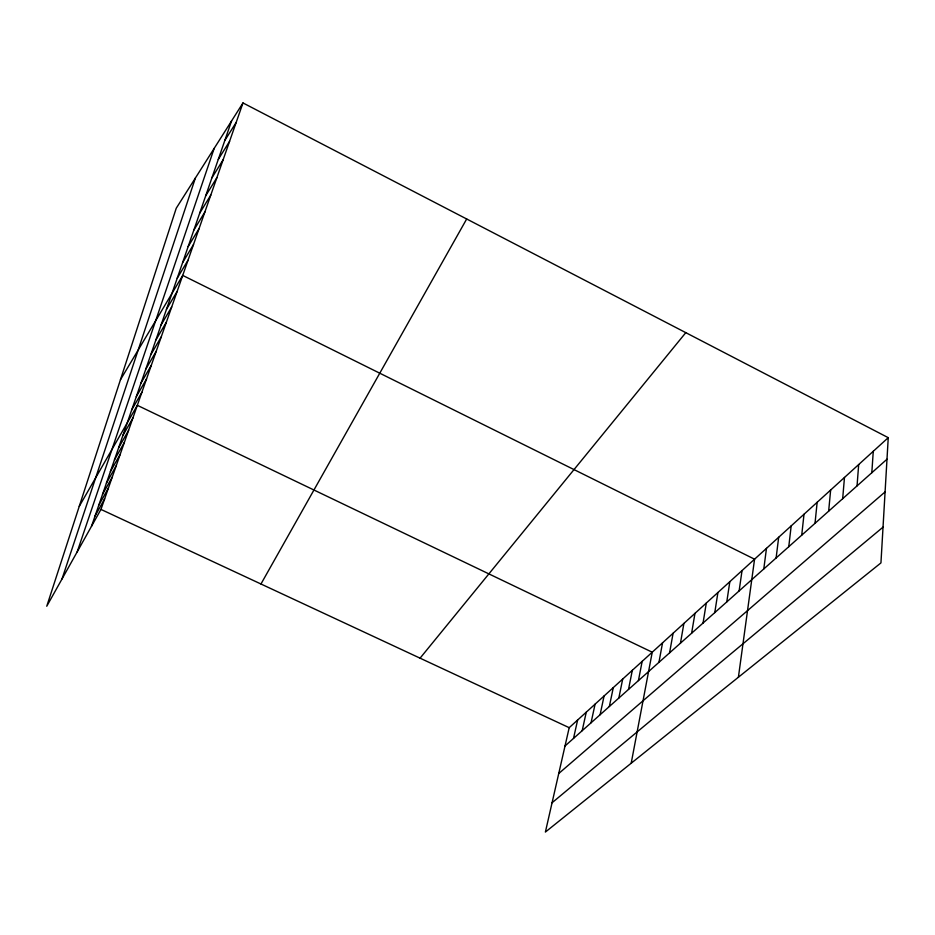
<?xml version="1.0" encoding="UTF-8"?>
<svg xmlns="http://www.w3.org/2000/svg" width="935" height="935" viewBox="0 0 935 935"><rect width="100%" height="100%" fill="white"/><g stroke="black" fill="none" stroke-linecap="round" stroke-linejoin="round"><path stroke-width="1.4" d="M888.25 437.673L880.945 562.905L545.385 832.056L569.193 727.687L888.25 437.673L242.983 102.944L176.248 208.224L46.75 606.242L100.957 509.411L242.983 102.944M871.817 472.736L873.267 451.289M857.044 485.884L858.681 464.543M842.669 498.694L844.48 477.458M828.655 511.164L830.642 490.033M815.016 523.319L817.155 502.294M801.727 535.159L804.006 514.25M788.766 546.706L791.185 525.902M776.12 557.961L778.68 537.263M763.79 568.947L766.478 548.354M738.405 677.232L754.568 559.188L182.722 275.416L120.44 379.75M739.117 590.92L742.039 570.572M726.787 601.906L729.826 581.675M714.772 612.612L717.916 592.498M703.05 623.049L706.299 603.063M691.62 633.229L694.962 613.372M680.458 643.163L683.894 623.423M669.577 652.864L673.095 633.24M658.941 662.331L662.541 642.836M631.195 763.229L652.233 652.209L137.328 405.322L79.253 506.349M638.418 680.61L642.158 661.361M628.507 689.434L632.317 670.301M618.83 698.059L622.698 679.055M609.351 706.498L613.29 687.611M600.095 714.749L604.08 695.967M591.037 722.813L595.081 704.16M582.178 730.702L586.268 712.166M573.506 738.428L577.631 720.008M62.002 578.999L195.392 178.024M77.196 551.849L214.173 148.384M91.478 526.347L231.564 120.954M98.783 505.192L108.402 488.105M95.09 515.898L104.638 498.881M102.57 494.253L112.258 477.095M260.97 584.001L466.682 218.989M110.4 471.591L120.218 454.281M106.438 483.056L116.197 465.817M114.456 459.856L124.343 442.477M118.605 447.83L128.574 430.392M122.871 435.511L132.899 418.003M131.695 409.951L141.875 392.314M136.288 396.685L146.526 378.991M140.986 383.081L151.306 365.328M145.813 369.115L156.203 351.303M150.769 354.774L161.229 336.916M155.853 340.059L166.395 322.154M161.077 324.936L171.689 306.996M166.442 309.403L177.136 291.416M177.218 278.221L188.052 260.175M182.617 262.606L193.51 244.538M188.157 246.571L199.12 228.479M193.849 230.092L204.882 212M199.704 213.168L210.796 195.064M205.723 195.754L216.885 177.662M211.906 177.849L223.138 159.768M218.276 159.429L229.566 141.36M224.821 140.472L236.181 122.427M420.072 658.17L685.799 332.65M565.02 745.99L886.999 459.214M558.744 773.514L885.083 491.927M552.071 802.756L883.037 527.153M100.957 509.411L569.193 727.687"/></g></svg>
